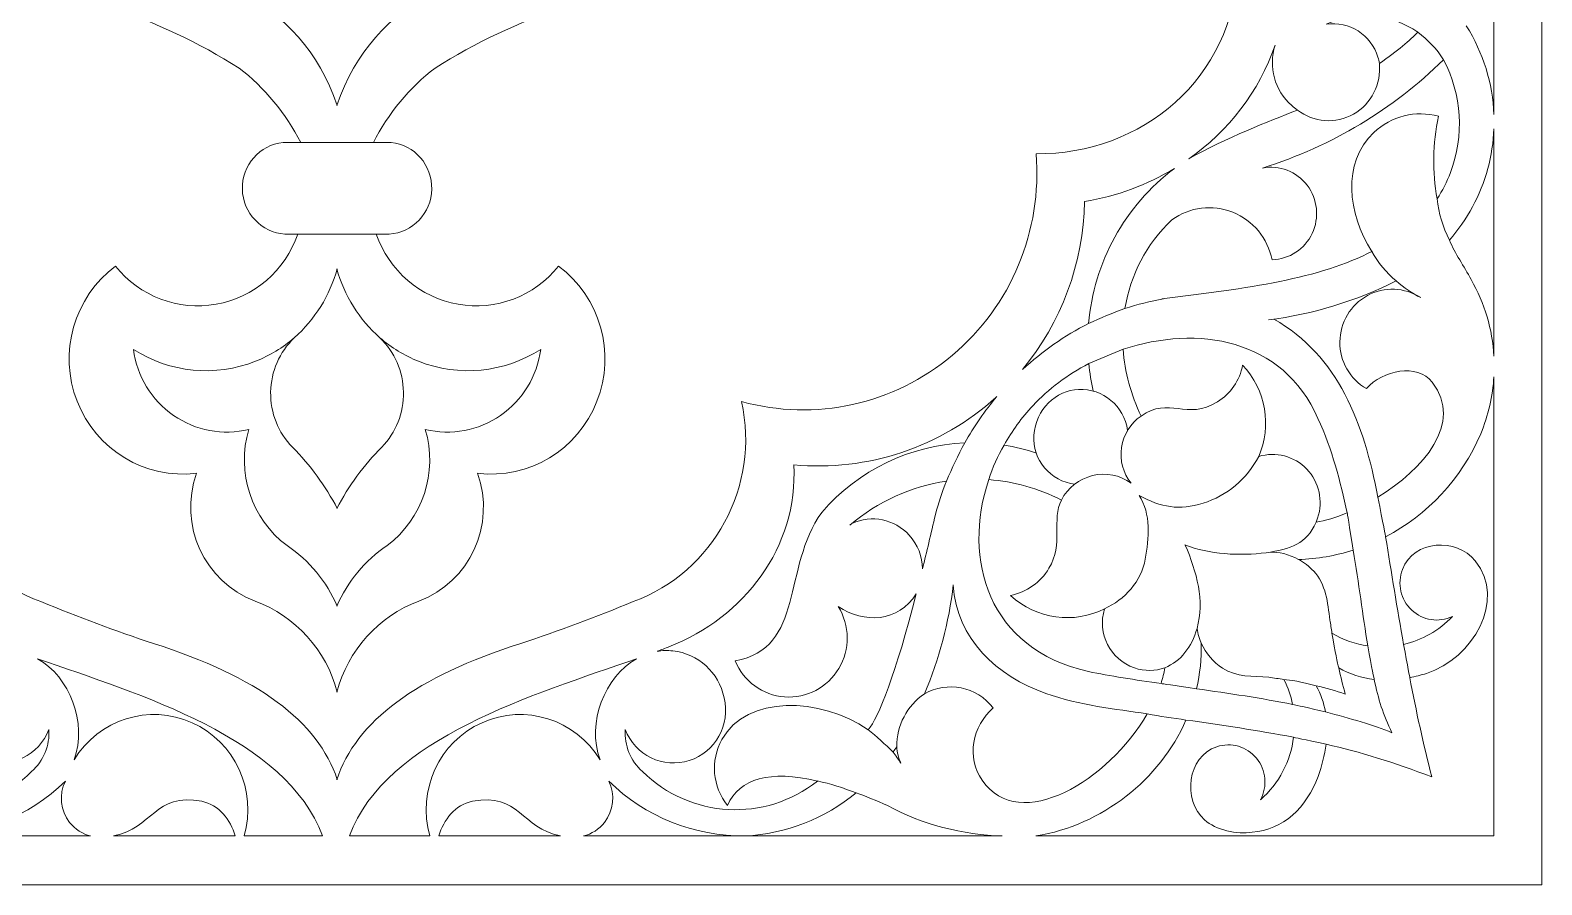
# Model space of a CAD drawing. Header units: millimetres. Extents: x -246 to 355, y -193 to 290.
# Drawn here: x 32 to 119.8, y -180.5 to -130.9 of the extents above; entities that cross this region are included whole.
import ezdxf

# ---------------------------------------------------------------- set-up
doc = ezdxf.new("R2010")
doc.units = ezdxf.units.MM
doc.header["$MEASUREMENT"] = 0
doc.layers.add('layer 1', color=7, linetype='Continuous')

msp = doc.modelspace()

# ---------------------------------------------------------------- linework, layer by layer
at = {"layer": 'layer 1', "color": 250, "lineweight": 9}
for points in [[(119.8113, -81.4762), (119.8113, -81.4762), (119.8113, -180.4754), (119.8113, -180.4754)], [(117.0307, -124.7569), (117.0307, -124.7569), (117.0307, -135.7444), (117.0307, -135.7444)], [(102.1334, -127.1544), (101.9525, -133.6331), (96.5521, -138.0896), (90.4283, -138.0229)], [(44.0697, -128.4109), (46.8356, -130.1366), (48.717, -132.0119), (49.8233, -135.2277)], [(55.5067, -128.4403), (52.7665, -130.1579), (50.9, -132.0302), (49.8, -135.2279)], [(117.0307, -135.7445), (116.958, -133.9334), (116.4137, -132.1548), (115.428, -130.5986)], [(104.3134, -131.7179), (103.3956, -134.4118), (101.607, -136.6979), (99.3059, -138.3247)], [(110.3736, -132.7739), (111.4319, -132.0533), (112.1685, -131.4316), (112.6226, -130.9478)], [(114.1042, -132.5595), (111.1653, -135.4524), (107.6587, -137.5511), (103.5844, -138.8556)], [(99.3059, -138.3247), (101.4787, -137.0767), (103.9419, -136.166), (105.6152, -135.4827)], [(117.0307, -136.5828), (117.0307, -136.5828), (117.0307, -149.7732), (117.0307, -149.7732)], [(98.4741, -138.8705), (96.8977, -139.8285), (95.1209, -140.4936), (93.2435, -140.7963)], [(93.4818, -147.8862), (93.7854, -144.3561), (95.56, -141.0483), (98.4741, -138.8705)], [(93.2435, -140.7963), (93.1789, -144.3928), (91.8926, -147.8325), (89.6379, -150.556)], [(95.591, -147.0143), (95.9092, -145.0827), (96.809, -143.2641), (98.3246, -141.8538)], [(115.7063, -145.3298), (115.291, -144.5344), (114.7764, -143.8404), (114.4436, -143.0385)], [(109.9747, -143.6744), (106.9081, -145.2891), (102.7512, -145.8348), (97.7259, -146.4554)], [(111.355, -145.407), (109.0356, -146.5725), (106.5022, -147.3517), (103.9311, -147.6662)], [(111.355, -145.407), (111.7983, -145.8057), (112.2788, -146.1376), (112.78, -146.3792)], [(117.0307, -149.7733), (116.9397, -148.2281), (116.4955, -146.7046), (115.7063, -145.3298)], [(97.8368, -146.4507), (97.0674, -146.5843), (96.3176, -146.7737), (95.591, -147.0143)], [(93.4818, -147.8862), (92.0775, -148.5885), (90.7864, -149.4917), (89.6379, -150.556)], [(110.2895, -157.964), (109.4643, -153.6715), (108.0132, -149.7648), (104.2407, -147.6261)], [(96.5302, -153.2543), (95.9336, -152.0232), (95.5822, -150.7001), (95.4864, -149.3749)], [(93.7542, -151.8007), (93.6337, -151.273), (93.5479, -150.7427), (93.4959, -150.2133)], [(117.0307, -150.9688), (117.0307, -150.9688), (117.0307, -177.6433), (117.0307, -177.6433)], [(26.308, -152.414), (25.2218, -157.3377), (27.9177, -162.3118), (32.605, -164.0321)], [(73.3153, -152.4142), (74.4014, -157.3378), (71.7055, -162.3119), (67.0182, -164.0322)], [(88.15, -152.1188), (87.4489, -152.9533), (86.8229, -153.8563), (86.2818, -154.8144)], [(95.7472, -154.1274), (95.7458, -154.1159), (95.7442, -154.1046), (95.7427, -154.0931)], [(86.2818, -154.8144), (83.1417, -154.9507), (80.1199, -156.3658), (77.9736, -158.8509)], [(90.4556, -155.4033), (89.8332, -155.1949), (89.202, -155.0419), (88.5683, -154.9426)], [(76.3527, -156.0869), (76.6022, -160.874), (73.466, -164.9614), (69.0926, -166.6556)], [(85.2196, -157.038), (83.19, -157.3389), (81.2381, -158.2025), (79.6034, -159.6004)], [(85.2196, -157.038), (84.9702, -157.6671), (84.755, -158.313), (84.5762, -158.9728)], [(91.9023, -158.1353), (90.5489, -157.4385), (89.1348, -157.0578), (87.6778, -156.9488)], [(77.9736, -158.8509), (75.6579, -162.0634), (77.0223, -166.7391), (72.9359, -167.4707)], [(106.6981, -159.4182), (107.2136, -159.3488), (107.8405, -159.1622), (108.5087, -158.8824)], [(84.5762, -158.9728), (84.317, -160.1026), (84.0678, -161.1558), (83.8288, -162.1326)], [(111.7841, -166.5189), (111.4119, -164.4332), (111.077, -162.3412), (110.7392, -160.2646)], [(105.6727, -161.586), (106.7687, -161.5513), (107.8366, -161.3654), (108.8526, -161.0448)], [(109.7051, -166.6098), (109.4066, -164.8163), (109.1796, -162.9568), (108.8526, -161.0449)], [(83.4662, -163.5855), (82.3045, -168.1457), (81.2476, -170.8161), (80.6799, -171.4727)], [(107.5048, -165.1003), (107.541, -165.3576), (107.5802, -165.6144), (107.6221, -165.8706)], [(107.622, -165.8706), (108.2692, -166.2463), (108.9995, -166.5096), (109.7051, -166.6098)], [(69.0926, -166.6556), (68.8717, -166.7426), (68.6432, -166.8297), (68.408, -166.9173)], [(100.0261, -166.4365), (100.0509, -167.3468), (99.9535, -168.2371), (99.7494, -169.0931)], [(32.4149, -167.3493), (38.3594, -169.4343), (46.854, -171.9408), (48.9649, -177.6432)], [(32.4149, -167.3493), (34.2658, -168.4116), (35.317, -171.0499), (34.5292, -173.2176)], [(67.2084, -167.3494), (61.2638, -169.4344), (52.6411, -171.9409), (50.5302, -177.6433)], [(67.2084, -167.3494), (65.3574, -168.4117), (64.3063, -171.05), (65.0941, -173.2177)], [(97.9118, -167.8737), (97.8624, -168.1768), (97.7873, -168.4836), (97.6892, -168.7912)], [(104.8332, -168.555), (104.5395, -168.5091), (104.2447, -168.4667), (103.9489, -168.4265)], [(104.8332, -168.555), (105.0771, -169.0435), (105.2339, -169.4876), (105.3322, -170.005)], [(110.0693, -168.5485), (109.3532, -168.4654), (108.6571, -168.2495), (108.0105, -167.8716)], [(113.4222, -174.2167), (112.9298, -172.3181), (112.5138, -170.3901), (112.1414, -168.4508)], [(99.7494, -169.0931), (101.6054, -169.3582), (103.5525, -169.6408), (105.3322, -170.005)], [(107.2373, -170.4423), (107.1441, -169.8931), (106.9811, -169.4275), (106.7095, -168.9158)], [(99.1376, -170.908), (97.6096, -174.3778), (94.2804, -177.0084), (90.4211, -177.6433)], [(99.1376, -170.908), (101.2283, -171.2156), (103.283, -171.4995), (105.3932, -171.9107)], [(82.1314, -172.7647), (82.1275, -172.7704), (82.1235, -172.7763), (82.1197, -172.782)], [(82.5692, -173.4233), (82.435, -173.1997), (82.2845, -172.9858), (82.1197, -172.782)], [(82.1314, -172.7647), (82.1977, -172.6628), (82.2631, -172.5604), (82.3276, -172.4577)], [(82.3277, -172.4577), (82.357, -172.786), (82.4369, -173.112), (82.5692, -173.4233)], [(107.2785, -172.312), (109.2349, -172.7664), (111.2599, -173.3633), (113.4222, -174.2167)], [(77.7271, -174.4524), (74.9599, -173.8088), (73.2152, -174.2812), (72.493, -175.8692)], [(35.4923, -177.6432), (35.4923, -177.6432), (11.1655, -177.6432), (11.1655, -177.6432)], [(43.9007, -177.6432), (43.9007, -177.6432), (36.8258, -177.6432), (36.8258, -177.6432)], [(48.9649, -177.6432), (48.9649, -177.6432), (44.4193, -177.6432), (44.4193, -177.6432)], [(50.5302, -177.6432), (50.5302, -177.6432), (55.204, -177.6433), (55.204, -177.6433)], [(55.7226, -177.6433), (55.7226, -177.6433), (62.7975, -177.6433), (62.7975, -177.6433)], [(64.131, -177.6433), (64.131, -177.6433), (88.4578, -177.6433), (88.4578, -177.6433)], [(90.4211, -177.6433), (90.4211, -177.6433), (117.0307, -177.6433), (117.0307, -177.6433)], [(49.8232, -180.4753), (49.8232, -180.4753), (-20.1881, -180.4753), (-20.1881, -180.4753)], [(49.8, -180.4754), (49.8, -180.4754), (119.8113, -180.4754), (119.8113, -180.4754)]]:
    msp.add_open_spline(points, degree=3, dxfattribs=at)
for points, knots in [([(30.3767, -127.1702), (32.3238, -128.2939), (34.4378, -129.0913), (36.6367, -129.5312), (36.6367, -129.5312), (39.2661, -130.3857), (41.7797, -131.5692), (44.1191, -133.0541), (44.1191, -133.0541), (45.5884, -134.1377), (46.8571, -135.7355), (47.7028, -137.364)], [0, 0, 0, 0, 0.25, 0.25, 0.25, 0.25, 0.5, 0.5, 0.5, 0.5, 1, 1, 1, 1]), ([(69.2465, -127.1703), (67.2995, -128.294), (65.1854, -129.0914), (62.9865, -129.5313), (62.9865, -129.5313), (60.3571, -130.3858), (57.8435, -131.5693), (55.5042, -133.0543), (55.5042, -133.0543), (54.0348, -134.1378), (52.7661, -135.7356), (51.9204, -137.3641)], [0, 0, 0, 0, 0.25, 0.25, 0.25, 0.25, 0.5, 0.5, 0.5, 0.5, 1, 1, 1, 1]), ([(112.6038, -130.9677), (111.0802, -129.9017), (109.0651, -129.6716), (107.2886, -130.4982), (107.2886, -130.4982), (108.6233, -130.2958), (109.9025, -131.1151), (110.2928, -132.4221), (110.2928, -132.4221), (110.3277, -132.5389), (110.3545, -132.6564), (110.3736, -132.7739)], [0, 0, 0, 0, 0.25, 0.25, 0.25, 0.25, 0.5, 0.5, 0.5, 0.5, 1, 1, 1, 1]), ([(105.6152, -135.4827), (105.4989, -135.4045), (105.3866, -135.318), (105.2793, -135.2235), (105.2793, -135.2235), (104.2936, -134.3555), (103.9136, -132.9767), (104.3134, -131.7179)], [0, 0, 0, 0, 0.3333333, 0.3333333, 0.3333333, 0.3333333, 1, 1, 1, 1]), ([(113.7317, -140.6392), (114.0403, -140.1655), (114.3004, -139.6558), (114.5047, -139.1168), (114.5047, -139.1168), (115.3164, -136.9756), (115.1703, -134.5832), (114.1042, -132.5595)], [0, 0, 0, 0, 0.3333333, 0.3333333, 0.3333333, 0.3333333, 1, 1, 1, 1]), ([(113.7317, -140.6392), (113.4404, -139.07), (113.4624, -137.4403), (113.8172, -135.848), (113.8172, -135.848), (112.4864, -135.4791), (111.0616, -135.8371), (110.0561, -136.7932), (110.0561, -136.7932), (108.175, -138.582), (108.5442, -141.4772), (109.931, -143.6974)], [0, 0, 0, 0, 0.25, 0.25, 0.25, 0.25, 0.5, 0.5, 0.5, 0.5, 1, 1, 1, 1]), ([(114.4436, -143.0385), (115.4839, -141.8616), (116.2552, -140.4453), (116.6769, -138.8882), (116.6769, -138.8882), (116.8824, -138.129), (116.9996, -137.3555), (117.0307, -136.5828)], [0, 0, 0, 0, 0.3333333, 0.3333333, 0.3333333, 0.3333333, 1, 1, 1, 1]), ([(47.7028, -137.364), (47.3939, -137.364), (47.0513, -137.364), (46.675, -137.364), (46.675, -137.364), (45.3086, -137.5074), (44.2793, -138.6871), (44.3083, -140.0766), (44.3083, -140.0766), (44.3373, -141.4662), (45.4149, -142.6009), (46.7861, -142.6858), (46.7861, -142.6858), (47.0538, -142.6858), (47.3038, -142.6858), (47.5362, -142.6858)], [0, 0, 0, 0, 0.2, 0.2, 0.2, 0.2, 0.4, 0.4, 0.4, 0.4, 0.6, 0.6, 0.6, 0.6, 1, 1, 1, 1]), ([(51.9204, -137.3641), (52.2293, -137.3641), (52.5719, -137.3641), (52.9483, -137.3641), (52.9483, -137.3641), (54.3147, -137.5075), (55.3439, -138.6873), (55.3149, -140.0767), (55.3149, -140.0767), (55.2859, -141.4663), (54.2083, -142.601), (52.8372, -142.6859), (52.8372, -142.6859), (52.5695, -142.6859), (52.3194, -142.6859), (52.0871, -142.6859)], [0, 0, 0, 0, 0.2, 0.2, 0.2, 0.2, 0.4, 0.4, 0.4, 0.4, 0.6, 0.6, 0.6, 0.6, 1, 1, 1, 1]), ([(90.4283, -138.0229), (90.7908, -142.4904), (88.978, -146.8562), (85.5709, -149.7213), (85.5709, -149.7213), (82.1637, -152.5866), (77.5901, -153.5915), (73.3153, -152.4142)], [0, 0, 0, 0, 0.3333333, 0.3333333, 0.3333333, 0.3333333, 1, 1, 1, 1]), ([(98.3246, -141.8538), (99.3535, -141.1155), (100.6813, -140.953), (101.8544, -141.4217), (101.8544, -141.4217), (103.0276, -141.8905), (103.8874, -142.9271), (104.1401, -144.1774), (104.1401, -144.1774), (105.1393, -144.1532), (106.0403, -143.5629), (106.4709, -142.6503), (106.4709, -142.6503), (106.9016, -141.7378), (106.7888, -140.6577), (106.1792, -139.8564), (106.1792, -139.8564), (105.5696, -139.0549), (104.5666, -138.6681), (103.5844, -138.8556)], [0, 0, 0, 0, 0.1666667, 0.1666667, 0.1666667, 0.1666667, 0.3333333, 0.3333333, 0.3333333, 0.3333333, 0.5, 0.5, 0.5, 0.5, 0.6666667, 0.6666667, 0.6666667, 0.6666667, 1, 1, 1, 1]), ([(47.5362, -142.6858), (46.7983, -144.8168), (44.9787, -146.377), (42.7801, -146.7639), (42.7801, -146.7639), (40.5815, -147.1508), (38.348, -146.3039), (36.9423, -144.5502), (36.9423, -144.5502), (34.5218, -146.3499), (33.6047, -149.5746), (34.7098, -152.4007), (34.7098, -152.4007), (35.8149, -155.2267), (38.6643, -156.9437), (41.6466, -156.5805)], [0, 0, 0, 0, 0.2, 0.2, 0.2, 0.2, 0.4, 0.4, 0.4, 0.4, 0.6, 0.6, 0.6, 0.6, 1, 1, 1, 1]), ([(52.0871, -142.6859), (52.8249, -144.8169), (54.6445, -146.3771), (56.8432, -146.764), (56.8432, -146.764), (59.0418, -147.151), (61.2752, -146.304), (62.6809, -144.5503), (62.6809, -144.5503), (65.1015, -146.35), (66.0185, -149.5747), (64.9135, -152.4008), (64.9135, -152.4008), (63.8084, -155.2268), (60.959, -156.9438), (57.9766, -156.5806)], [0, 0, 0, 0, 0.2, 0.2, 0.2, 0.2, 0.4, 0.4, 0.4, 0.4, 0.6, 0.6, 0.6, 0.6, 1, 1, 1, 1]), ([(110.2895, -157.9641), (112.9246, -156.3455), (115.2846, -153.6687), (113.4518, -151.2958), (113.4518, -151.2958), (112.5886, -150.1784), (110.546, -150.5886), (109.6315, -151.6635), (109.6315, -151.6635), (108.6643, -151.1112), (108.0702, -150.0706), (108.0805, -148.9468), (108.0805, -148.9468), (108.0909, -147.8231), (108.7041, -146.7939), (109.6814, -146.2599), (109.6814, -146.2599), (110.6587, -145.726), (111.8456, -145.7716), (112.78, -146.3792)], [0, 0, 0, 0, 0.1666667, 0.1666667, 0.1666667, 0.1666667, 0.3333333, 0.3333333, 0.3333333, 0.3333333, 0.5, 0.5, 0.5, 0.5, 0.6666667, 0.6666667, 0.6666667, 0.6666667, 1, 1, 1, 1]), ([(108.5087, -158.8824), (108.1057, -157.0743), (107.6487, -155.2076), (106.801, -153.3887), (106.801, -153.3887), (104.7599, -148.7366), (99.7849, -147.9588), (95.4864, -149.3749)], [0, 0, 0, 0, 0.3333333, 0.3333333, 0.3333333, 0.3333333, 1, 1, 1, 1]), ([(47.3232, -148.7127), (46.6619, -149.2838), (45.904, -149.7475), (45.0735, -150.0759), (45.0735, -150.0759), (42.7349, -151.0009), (40.1007, -150.7443), (37.9795, -149.3849), (37.9795, -149.3849), (38.1839, -150.9391), (39.0306, -152.3325), (40.3091, -153.2188), (40.3091, -153.2188), (41.5875, -154.1049), (43.1776, -154.4006), (44.684, -154.0321), (44.684, -154.0321), (43.9433, -156.53), (44.8326, -159.2294), (46.9065, -160.778), (46.9065, -160.778), (48.191, -161.6467), (49.2031, -162.869), (49.8233, -164.3008)], [0, 0, 0, 0, 0.1428571, 0.1428571, 0.1428571, 0.1428571, 0.2857143, 0.2857143, 0.2857143, 0.2857143, 0.4285714, 0.4285714, 0.4285714, 0.4285714, 0.5714286, 0.5714286, 0.5714286, 0.5714286, 0.7142857, 0.7142857, 0.7142857, 0.7142857, 1, 1, 1, 1]), ([(47.3232, -148.7127), (46.4671, -149.5358), (45.9737, -150.6722), (45.9539, -151.867), (45.9539, -151.867), (45.9341, -153.0616), (46.3894, -154.2141), (47.2177, -155.0658), (47.2177, -155.0658), (48.2595, -156.1123), (49.138, -157.3127), (49.8233, -158.6262)], [0, 0, 0, 0, 0.25, 0.25, 0.25, 0.25, 0.5, 0.5, 0.5, 0.5, 1, 1, 1, 1]), ([(52.3001, -148.7128), (52.9613, -149.2839), (53.7193, -149.7476), (54.5498, -150.076), (54.5498, -150.076), (56.8884, -151.0011), (59.5226, -150.7445), (61.6438, -149.385), (61.6438, -149.385), (61.4394, -150.9392), (60.5927, -152.3327), (59.3142, -153.2189), (59.3142, -153.2189), (58.0357, -154.105), (56.4456, -154.4007), (54.9393, -154.0322), (54.9393, -154.0322), (55.68, -156.5301), (54.7907, -159.2295), (52.7168, -160.778), (52.7168, -160.778), (51.4323, -161.6468), (50.4201, -162.8691), (49.8, -164.301)], [0, 0, 0, 0, 0.1428571, 0.1428571, 0.1428571, 0.1428571, 0.2857143, 0.2857143, 0.2857143, 0.2857143, 0.4285714, 0.4285714, 0.4285714, 0.4285714, 0.5714286, 0.5714286, 0.5714286, 0.5714286, 0.7142857, 0.7142857, 0.7142857, 0.7142857, 1, 1, 1, 1]), ([(52.3001, -148.7128), (53.1562, -149.5359), (53.6495, -150.6723), (53.6693, -151.8671), (53.6693, -151.8671), (53.6892, -153.0617), (53.2338, -154.2142), (52.4056, -155.0659), (52.4056, -155.0659), (51.3638, -156.1124), (50.4852, -157.3128), (49.8, -158.6263)], [0, 0, 0, 0, 0.25, 0.25, 0.25, 0.25, 0.5, 0.5, 0.5, 0.5, 1, 1, 1, 1]), ([(93.4959, -150.2133), (92.2572, -150.8568), (91.139, -151.6859), (90.2495, -152.6503), (90.2495, -152.6503), (89.5927, -153.3461), (89.0291, -154.1207), (88.5683, -154.9426)], [0, 0, 0, 0, 0.3333333, 0.3333333, 0.3333333, 0.3333333, 1, 1, 1, 1]), ([(96.5302, -153.2543), (98.1487, -152.0932), (99.1771, -153.545), (100.9739, -152.434), (100.9739, -152.434), (101.7366, -151.9625), (102.2658, -151.1857), (102.4302, -150.2968), (102.4302, -150.2968), (103.7985, -151.7387), (104.1279, -153.8433), (103.3638, -155.6055)], [0, 0, 0, 0, 0.25, 0.25, 0.25, 0.25, 0.5, 0.5, 0.5, 0.5, 1, 1, 1, 1]), ([(110.7392, -160.2646), (113.1656, -159.0067), (115.1433, -156.9198), (116.2619, -154.2869), (116.2619, -154.2869), (116.709, -153.2198), (116.9643, -152.0973), (117.0307, -150.9688)], [0, 0, 0, 0, 0.3333333, 0.3333333, 0.3333333, 0.3333333, 1, 1, 1, 1]), ([(88.15, -152.1188), (88.1316, -152.1356), (88.113, -152.1525), (88.0946, -152.1692), (88.0946, -152.1692), (84.8895, -155.0706), (80.6348, -156.4903), (76.3527, -156.0869)], [0, 0, 0, 0, 0.3333333, 0.3333333, 0.3333333, 0.3333333, 1, 1, 1, 1]), ([(103.3638, -155.6055), (104.3559, -155.3005), (105.4333, -155.5823), (106.1549, -156.3355), (106.1549, -156.3355), (106.8766, -157.0888), (107.1215, -158.187), (106.7894, -159.1809), (106.7894, -159.1809), (106.7624, -159.2619), (106.7318, -159.341), (106.6981, -159.4182)], [0, 0, 0, 0, 0.25, 0.25, 0.25, 0.25, 0.5, 0.5, 0.5, 0.5, 1, 1, 1, 1]), ([(41.6466, -156.5805), (40.5785, -159.581), (42.099, -162.892), (45.0544, -164.001), (45.0544, -164.001), (47.4004, -164.8705), (49.1802, -166.8426), (49.8233, -169.2853)], [0, 0, 0, 0, 0.3333333, 0.3333333, 0.3333333, 0.3333333, 1, 1, 1, 1]), ([(57.9766, -156.5806), (59.0448, -159.5811), (57.5242, -162.8921), (54.5689, -164.0012), (54.5689, -164.0012), (52.2228, -164.8706), (50.443, -166.8427), (49.8, -169.2854)], [0, 0, 0, 0, 0.3333333, 0.3333333, 0.3333333, 0.3333333, 1, 1, 1, 1]), ([(87.6778, -156.9488), (86.1325, -161.5547), (87.6186, -166.7875), (93.4802, -168.0921), (93.4802, -168.0921), (94.7117, -168.3504), (96.1689, -168.573), (97.7249, -168.7964)], [0, 0, 0, 0, 0.3333333, 0.3333333, 0.3333333, 0.3333333, 1, 1, 1, 1]), ([(94.4046, -164.4503), (92.6289, -165.3413), (90.4558, -165.0652), (88.9472, -163.6762), (88.9472, -163.6762), (89.8766, -163.4889), (90.6859, -162.9162), (91.1787, -162.0971), (91.1787, -162.0971), (92.0309, -160.6806), (91.3154, -159.2808), (91.9023, -158.1353)], [0, 0, 0, 0, 0.25, 0.25, 0.25, 0.25, 0.5, 0.5, 0.5, 0.5, 1, 1, 1, 1]), ([(79.7315, -159.4925), (80.8702, -158.9701), (82.2116, -159.2449), (83.0597, -160.1744), (83.0597, -160.1744), (83.5588, -160.7213), (83.8209, -161.4225), (83.8288, -162.1326)], [0, 0, 0, 0, 0.3333333, 0.3333333, 0.3333333, 0.3333333, 1, 1, 1, 1]), ([(111.7841, -166.5189), (112.84, -166.2735), (113.8323, -165.7242), (114.6245, -164.8906), (114.6245, -164.8906), (113.8357, -165.2723), (112.8965, -165.1279), (112.2552, -164.5266), (112.2552, -164.5266), (111.6139, -163.9251), (111.4006, -162.9884), (111.717, -162.1636), (111.717, -162.1636), (112.3784, -160.4403), (114.8603, -160.3096), (115.9489, -161.665), (115.9489, -161.665), (117.7844, -163.9503), (115.8087, -167.3301), (113.1099, -168.1994), (113.1099, -168.1994), (112.7903, -168.3024), (112.4666, -168.387), (112.1414, -168.4508)], [0, 0, 0, 0, 0.1428571, 0.1428571, 0.1428571, 0.1428571, 0.2857143, 0.2857143, 0.2857143, 0.2857143, 0.4285714, 0.4285714, 0.4285714, 0.4285714, 0.5714286, 0.5714286, 0.5714286, 0.5714286, 0.7142857, 0.7142857, 0.7142857, 0.7142857, 1, 1, 1, 1]), ([(105.6692, -161.5842), (105.9964, -161.7575), (106.2977, -161.9843), (106.5596, -162.2596), (106.5596, -162.2596), (107.2789, -163.0156), (107.3664, -164.0954), (107.5048, -165.1003)], [0, 0, 0, 0, 0.3333333, 0.3333333, 0.3333333, 0.3333333, 1, 1, 1, 1]), ([(83.94, -169.382), (84.8003, -167.3756), (85.3662, -165.245), (85.6133, -163.058), (85.6133, -163.058), (85.7964, -166.2011), (88.1685, -168.3733), (90.9936, -169.3636), (90.9936, -169.3636), (93.0067, -170.0692), (95.0158, -170.2629), (96.891, -170.5534)], [0, 0, 0, 0, 0.25, 0.25, 0.25, 0.25, 0.5, 0.5, 0.5, 0.5, 1, 1, 1, 1]), ([(32.605, -164.0321), (34.7514, -164.9207), (36.9306, -165.7326), (39.1427, -166.4681), (39.1427, -166.4681), (45.1648, -168.3582), (48.725, -170.9941), (49.8233, -174.3758)], [0, 0, 0, 0, 0.3333333, 0.3333333, 0.3333333, 0.3333333, 1, 1, 1, 1]), ([(67.0182, -164.0322), (64.8718, -164.9208), (62.6926, -165.7327), (60.4806, -166.4682), (60.4806, -166.4682), (54.4585, -168.3583), (50.8983, -170.9942), (49.8, -174.3759)], [0, 0, 0, 0, 0.3333333, 0.3333333, 0.3333333, 0.3333333, 1, 1, 1, 1]), ([(83.4662, -163.5855), (82.4226, -165.237), (80.4166, -165.316), (78.9366, -164.3225), (78.9366, -164.3225), (79.6145, -165.4178), (79.6266, -166.8055), (78.968, -167.9126), (78.968, -167.9126), (78.3093, -169.0197), (77.0917, -169.6586), (75.8179, -169.5652), (75.8179, -169.5652), (74.544, -169.4718), (73.4301, -168.6623), (72.9359, -167.4707)], [0, 0, 0, 0, 0.2, 0.2, 0.2, 0.2, 0.4, 0.4, 0.4, 0.4, 0.6, 0.6, 0.6, 0.6, 1, 1, 1, 1]), ([(94.4046, -164.4503), (93.9709, -165.88), (94.7396, -167.3996), (96.1395, -167.8797), (96.1395, -167.8797), (96.7371, -168.0848), (97.3573, -168.0685), (97.9118, -167.8737)], [0, 0, 0, 0, 0.3333333, 0.3333333, 0.3333333, 0.3333333, 1, 1, 1, 1]), ([(21.8961, -174.4522), (24.9458, -176.8704), (29.2937, -176.6309), (32.066, -173.8922), (32.066, -173.8922), (32.7597, -173.2847), (33.1302, -172.3822), (33.0661, -171.4562), (33.0661, -171.4562), (32.49, -172.9566), (30.8614, -173.7467), (29.3444, -173.2615), (29.3444, -173.2615), (27.8275, -172.7763), (26.9436, -171.1827), (27.3247, -169.6198), (27.3247, -169.6198), (27.6225, -168.1502), (28.828, -167.0458), (30.3028, -166.8915), (30.3028, -166.8915), (30.6164, -166.8586), (30.9216, -166.869), (31.2153, -166.9172)], [0, 0, 0, 0, 0.1428571, 0.1428571, 0.1428571, 0.1428571, 0.2857143, 0.2857143, 0.2857143, 0.2857143, 0.4285714, 0.4285714, 0.4285714, 0.4285714, 0.5714286, 0.5714286, 0.5714286, 0.5714286, 0.7142857, 0.7142857, 0.7142857, 0.7142857, 1, 1, 1, 1]), ([(77.7271, -174.4524), (74.6774, -176.8705), (70.3295, -176.6311), (67.5573, -173.8923), (67.5573, -173.8923), (66.8636, -173.2848), (66.4931, -172.3823), (66.5572, -171.4563), (66.5572, -171.4563), (67.1333, -172.9567), (68.7619, -173.7468), (70.2789, -173.2616), (70.2789, -173.2616), (71.7958, -172.7764), (72.6797, -171.1828), (72.2986, -169.6199), (72.2986, -169.6199), (72.0008, -168.1503), (70.7952, -167.0459), (69.3205, -166.8916), (69.3205, -166.8916), (69.0068, -166.8588), (68.7017, -166.8691), (68.4079, -166.9173)], [0, 0, 0, 0, 0.1428571, 0.1428571, 0.1428571, 0.1428571, 0.2857143, 0.2857143, 0.2857143, 0.2857143, 0.4285714, 0.4285714, 0.4285714, 0.4285714, 0.5714286, 0.5714286, 0.5714286, 0.5714286, 0.7142857, 0.7142857, 0.7142857, 0.7142857, 1, 1, 1, 1]), ([(100.0261, -166.4365), (100.2866, -167.0307), (100.7142, -167.5423), (101.2642, -167.9019), (101.2642, -167.9019), (102.0593, -168.4216), (103.0445, -168.3575), (103.9489, -168.4265)], [0, 0, 0, 0, 0.3333333, 0.3333333, 0.3333333, 0.3333333, 1, 1, 1, 1]), ([(108.0105, -167.8716), (108.1265, -168.3872), (108.2543, -168.9003), (108.3938, -169.4103), (108.3938, -169.4103), (107.8392, -169.2114), (107.2772, -169.0503), (106.7094, -168.9158)], [0, 0, 0, 0, 0.3333333, 0.3333333, 0.3333333, 0.3333333, 1, 1, 1, 1]), ([(107.2373, -170.4423), (108.6995, -170.8211), (110.0427, -171.1892), (111.1041, -171.6491), (111.1041, -171.6491), (110.6007, -170.6196), (110.3114, -169.6784), (110.0693, -168.5485)], [0, 0, 0, 0, 0.3333333, 0.3333333, 0.3333333, 0.3333333, 1, 1, 1, 1]), ([(80.6799, -171.4727), (77.8707, -169.5611), (73.6085, -169.4502), (72.1721, -172.0416), (72.1721, -172.0416), (71.4948, -173.2636), (71.6219, -174.78), (72.493, -175.8692)], [0, 0, 0, 0, 0.3333333, 0.3333333, 0.3333333, 0.3333333, 1, 1, 1, 1]), ([(96.891, -170.5534), (94.6401, -174.4094), (89.5036, -177.5686), (87.2928, -174.408), (87.2928, -174.408), (86.3715, -173.0907), (86.7206, -171.2513), (87.9393, -170.2102), (87.9393, -170.2102), (86.9754, -168.9608), (85.2712, -168.6365), (83.94, -169.382)], [0, 0, 0, 0, 0.25, 0.25, 0.25, 0.25, 0.5, 0.5, 0.5, 0.5, 1, 1, 1, 1]), ([(34.5292, -173.2176), (35.9599, -170.8663), (38.8876, -169.9459), (41.3835, -171.0628), (41.3835, -171.0628), (43.8794, -172.1796), (45.176, -174.9903), (44.4193, -177.6432)], [0, 0, 0, 0, 0.3333333, 0.3333333, 0.3333333, 0.3333333, 1, 1, 1, 1]), ([(65.0941, -173.2177), (63.6633, -170.8664), (60.7357, -169.946), (58.2398, -171.0629), (58.2398, -171.0629), (55.7439, -172.1797), (54.4472, -174.9904), (55.204, -177.6433)], [0, 0, 0, 0, 0.3333333, 0.3333333, 0.3333333, 0.3333333, 1, 1, 1, 1]), ([(105.3932, -171.9106), (105.212, -173.2749), (104.5554, -174.5909), (103.4689, -175.5412), (103.4689, -175.5412), (103.8874, -174.7645), (103.7948, -173.8078), (103.2352, -173.128), (103.2352, -173.128), (102.6755, -172.4482), (101.7624, -172.1831), (100.9316, -172.4591), (100.9316, -172.4591), (99.1955, -173.0358), (98.9351, -175.5366), (100.2151, -176.7084), (100.2151, -176.7084), (100.8558, -177.2948), (102.1222, -177.5677), (102.9828, -177.4199), (102.9828, -177.4199), (104.7927, -177.3055), (106.1416, -175.9894), (106.8149, -174.1862), (106.8149, -174.1862), (107.0353, -173.5958), (107.1988, -172.9254), (107.2785, -172.312)], [0, 0, 0, 0, 0.125, 0.125, 0.125, 0.125, 0.25, 0.25, 0.25, 0.25, 0.375, 0.375, 0.375, 0.375, 0.5, 0.5, 0.5, 0.5, 0.625, 0.625, 0.625, 0.625, 0.75, 0.75, 0.75, 0.75, 1, 1, 1, 1]), ([(19.6479, -175.1372), (21.4598, -176.6295), (23.7146, -177.5233), (26.1023, -177.6432), (26.1023, -177.6432), (29.0553, -177.6711), (31.9013, -176.5263), (34.0291, -174.4544)], [0, 0, 0, 0, 0.3333333, 0.3333333, 0.3333333, 0.3333333, 1, 1, 1, 1]), ([(34.0291, -174.4544), (33.6417, -175.2348), (33.737, -176.1719), (34.2735, -176.8562), (34.2735, -176.8562), (34.5877, -177.2568), (35.0196, -177.5283), (35.4923, -177.6432)], [0, 0, 0, 0, 0.3333333, 0.3333333, 0.3333333, 0.3333333, 1, 1, 1, 1]), ([(65.5941, -174.4545), (65.9816, -175.2349), (65.8863, -176.172), (65.3498, -176.8563), (65.3498, -176.8563), (65.0356, -177.2569), (64.6036, -177.5284), (64.1309, -177.6433)], [0, 0, 0, 0, 0.3333333, 0.3333333, 0.3333333, 0.3333333, 1, 1, 1, 1]), ([(79.9753, -175.1373), (78.1634, -176.6295), (75.9087, -177.5234), (73.521, -177.6433), (73.521, -177.6433), (70.5679, -177.6713), (67.7219, -176.5264), (65.5941, -174.4545)], [0, 0, 0, 0, 0.3333333, 0.3333333, 0.3333333, 0.3333333, 1, 1, 1, 1]), ([(36.8258, -177.6432), (39.1013, -177.2133), (39.2113, -175.0849), (41.9496, -175.6301), (41.9496, -175.6301), (42.9572, -175.8307), (43.6097, -176.6928), (43.9007, -177.6432)], [0, 0, 0, 0, 0.3333333, 0.3333333, 0.3333333, 0.3333333, 1, 1, 1, 1]), ([(62.7975, -177.6433), (60.5219, -177.2134), (60.412, -175.0851), (57.6736, -175.6302), (57.6736, -175.6302), (56.6661, -175.8308), (56.0135, -176.693), (55.7226, -177.6433)], [0, 0, 0, 0, 0.3333333, 0.3333333, 0.3333333, 0.3333333, 1, 1, 1, 1]), ([(88.4578, -177.6433), (86.2352, -177.5825), (83.7276, -176.9735), (81.7904, -175.8692), (81.7904, -175.8692), (81.154, -175.591), (80.5489, -175.347), (79.9753, -175.1373)], [0, 0, 0, 0, 0.3333333, 0.3333333, 0.3333333, 0.3333333, 1, 1, 1, 1])]:
    msp.add_open_spline(points, degree=3, knots=knots, dxfattribs=at)
at = {"layer": 'layer 1', "color": 140, "lineweight": 9}
for points in [[(114.1042, -132.5594), (113.7045, -131.9405), (113.1959, -131.401), (112.6038, -130.9678)], [(47.7028, -137.364), (47.7028, -137.364), (49.8233, -137.364), (49.8233, -137.364)], [(51.9204, -137.3641), (51.9204, -137.3641), (49.8, -137.3641), (49.8, -137.3641)], [(114.4436, -143.0385), (114.061, -142.2905), (113.8196, -141.4767), (113.7317, -140.6391)], [(47.5362, -142.6858), (47.5362, -142.6858), (49.8233, -142.6858), (49.8233, -142.6858)], [(52.0871, -142.6859), (52.0871, -142.6859), (49.8, -142.6859), (49.8, -142.6859)], [(111.355, -145.407), (110.7814, -144.9296), (110.2988, -144.3502), (109.931, -143.6974)], [(47.3232, -148.7127), (48.5245, -147.6496), (49.3933, -146.2552), (49.8233, -144.7002)], [(52.3001, -148.7128), (51.0987, -147.6498), (50.2299, -146.2553), (49.8, -144.7003)], [(95.591, -147.0143), (94.8713, -147.2618), (94.1669, -147.553), (93.4818, -147.8862)], [(95.4864, -149.375), (95.4864, -149.375), (93.4959, -150.2132), (93.4959, -150.2132)], [(85.2196, -157.038), (85.5414, -156.2815), (85.8958, -155.5396), (86.2818, -154.8144)], [(88.5683, -154.9426), (88.1946, -155.5736), (87.8957, -156.247), (87.6778, -156.9488)], [(110.2895, -157.964), (110.5893, -159.4978), (110.7392, -160.2646), (110.7392, -160.2646)], [(108.8526, -161.0448), (108.6234, -159.6032), (108.5087, -158.8824), (108.5087, -158.8824)], [(105.6727, -161.586), (105.0941, -161.2788), (104.576, -161.1215), (103.9246, -161.1734)], [(100.0447, -166.4974), (99.9275, -166.23), (99.8266, -165.8875), (99.7812, -165.5986)], [(107.622, -165.8707), (107.8164, -166.9629), (107.9459, -167.6299), (108.0105, -167.8716)], [(109.7051, -166.6098), (109.9479, -167.9023), (110.0693, -168.5485), (110.0693, -168.5485)], [(111.7841, -166.5188), (112.0223, -167.8067), (112.1414, -168.4507), (112.1414, -168.4507)], [(106.7095, -168.9157), (105.8158, -168.6967), (105.1904, -168.5765), (104.8332, -168.555)], [(83.94, -169.3821), (82.93, -170.0718), (82.3256, -171.2249), (82.3277, -172.4577)], [(99.7494, -169.0931), (98.3998, -168.8953), (97.7249, -168.7963), (97.7249, -168.7963)], [(107.2373, -170.4423), (106.2237, -170.1979), (105.5887, -170.0521), (105.3322, -170.005)], [(99.1376, -170.908), (98.3693, -170.8025), (97.6204, -170.6843), (96.891, -170.5534)], [(82.1197, -172.782), (81.6553, -172.312), (81.1653, -171.8686), (80.652, -171.4539)], [(107.2785, -172.3119), (106.0216, -172.0445), (105.3932, -171.9107), (105.3932, -171.9107)], [(79.9753, -175.1373), (79.2271, -174.8606), (78.4823, -174.5984), (77.6999, -174.4461)]]:
    msp.add_open_spline(points, degree=3, dxfattribs=at)
for points, knots in [([(110.3736, -132.7739), (110.5013, -133.9691), (109.9126, -135.1263), (108.8772, -135.7158), (108.8772, -135.7158), (107.8417, -136.3052), (106.5586, -136.2136), (105.6152, -135.4828)], [0, 0, 0, 0, 0.3333333, 0.3333333, 0.3333333, 0.3333333, 1, 1, 1, 1]), ([(95.7427, -154.0931), (95.5489, -152.6722), (94.3151, -151.6537), (92.8985, -151.7067), (92.8985, -151.7067), (91.5836, -151.756), (90.4167, -152.8728), (90.2987, -154.3633), (90.2987, -154.3633), (90.1855, -155.7931), (91.2792, -157.0352), (92.6854, -157.2172)], [0, 0, 0, 0, 0.25, 0.25, 0.25, 0.25, 0.5, 0.5, 0.5, 0.5, 1, 1, 1, 1]), ([(96.5302, -153.2543), (95.9159, -153.6736), (95.5033, -154.3341), (95.3927, -155.0754), (95.3927, -155.0754), (95.282, -155.8167), (95.4834, -156.571), (95.9479, -157.1551), (95.9479, -157.1551), (95.3043, -156.6803), (94.4862, -156.5173), (93.7126, -156.7096), (93.7126, -156.7096), (92.9391, -156.902), (92.2551, -157.4128), (91.9023, -158.1353)], [0, 0, 0, 0, 0.2, 0.2, 0.2, 0.2, 0.4, 0.4, 0.4, 0.4, 0.6, 0.6, 0.6, 0.6, 1, 1, 1, 1]), ([(94.4046, -164.4503), (95.5944, -163.9124), (96.5404, -162.8602), (96.7718, -161.5626), (96.7718, -161.5626), (96.9856, -160.3633), (97.1215, -158.9281), (96.411, -157.8672), (96.411, -157.8672), (97.6945, -158.5636), (98.7368, -158.75), (100.1293, -158.3182), (100.1293, -158.3182), (101.5219, -157.8865), (102.6863, -156.9099), (103.3638, -155.6055)], [0, 0, 0, 0, 0.2, 0.2, 0.2, 0.2, 0.4, 0.4, 0.4, 0.4, 0.6, 0.6, 0.6, 0.6, 1, 1, 1, 1]), ([(106.6981, -159.4181), (106.1436, -160.6694), (105.2145, -160.9844), (103.7901, -161.1952), (103.7901, -161.1952), (102.3259, -161.389), (100.448, -161.2916), (99.0779, -160.7342)], [0, 0, 0, 0, 0.3333333, 0.3333333, 0.3333333, 0.3333333, 1, 1, 1, 1]), ([(97.9118, -167.8737), (98.8488, -167.5032), (99.4699, -166.6515), (99.7812, -165.5986), (99.7812, -165.5986), (100.236, -163.9578), (99.7547, -162.3216), (99.0965, -160.753)], [0, 0, 0, 0, 0.3333333, 0.3333333, 0.3333333, 0.3333333, 1, 1, 1, 1])]:
    msp.add_open_spline(points, degree=3, knots=knots, dxfattribs=at)

doc.saveas('drawing.dxf')
